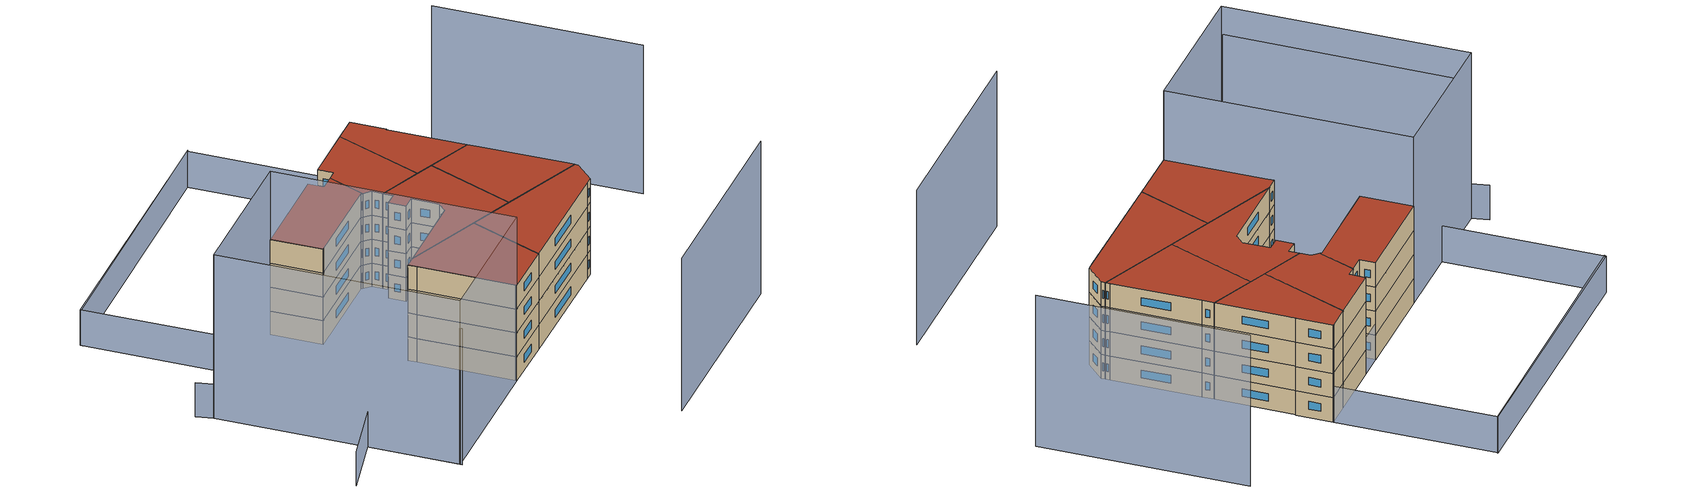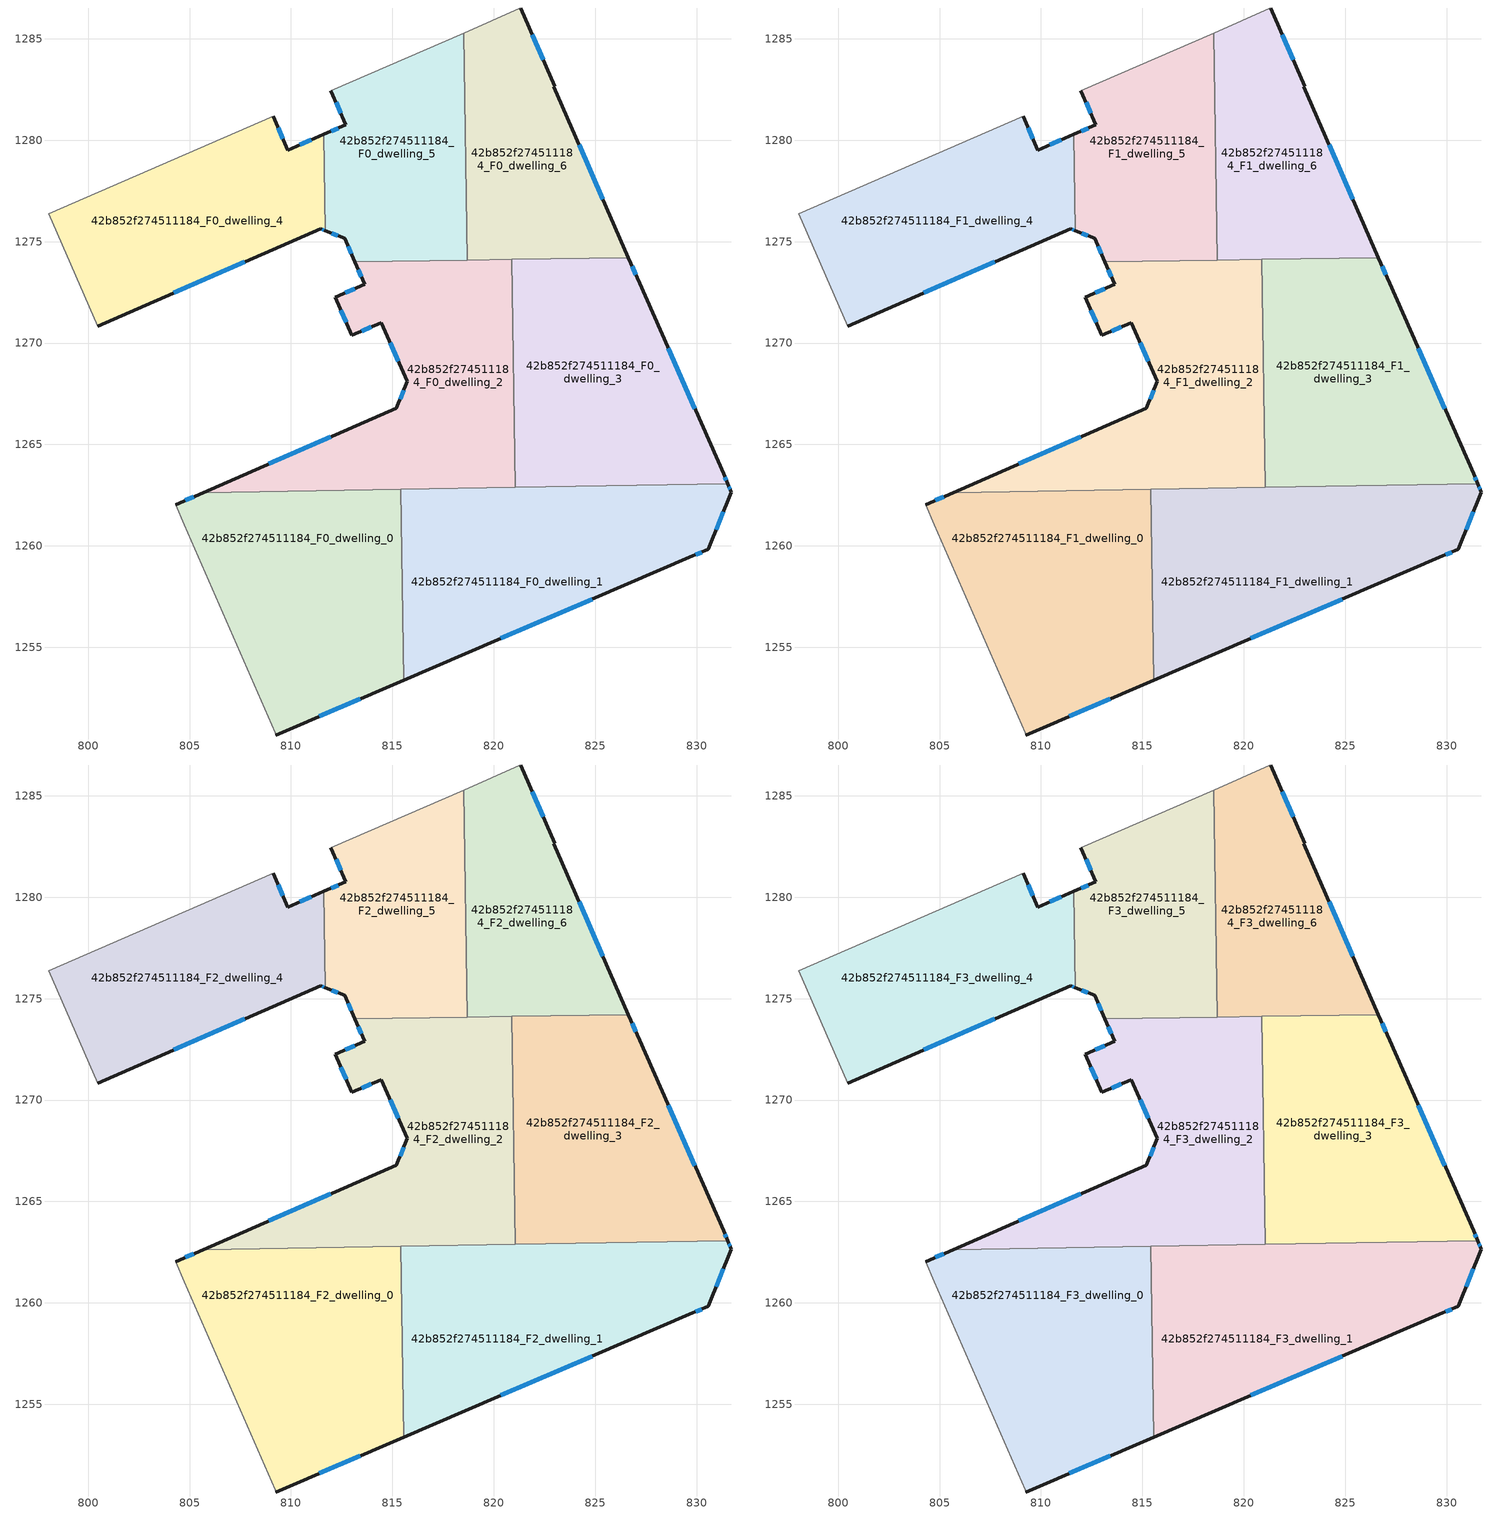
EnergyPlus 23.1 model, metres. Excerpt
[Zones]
42b852f274511184_F0_dwelling_0
 floor ground (EU_floor_Construction): 815.41,1262.79 815.56,1253.38 809.26,1250.67 809.26,1250.71 809.22,1250.79 804.75,1261.04 804.32,1262.04 805.67,1262.63 z0
 wall outside (EU_wall_Construction): 805.67,1262.63 804.32,1262.04 / 809.26,1250.67 815.56,1253.38 z0:3
 wall adiabatic (EU_wall_Construction): 804.32,1262.04 804.75,1261.04 809.22,1250.79 809.26,1250.71 809.26,1250.67 z0:3
 wall to 42b852f274511184_F0_dwelling_1 (EU_wall_Construction): 815.56,1253.38 815.41,1262.79 z0:3
 wall to 42b852f274511184_F0_dwelling_2 (EU_wall_Construction): 815.41,1262.79 805.67,1262.63 z0:3
 window (EU_Window_Construction): 805.21,1262.43 804.78,1262.24 / 811.4,1251.6 813.42,1252.46 z1.02:1.98
42b852f274511184_F0_dwelling_1
 floor ground (EU_floor_Construction): 831.54,1263.05 831.7,1262.64 830.57,1259.83 829.64,1259.43 815.56,1253.38 815.41,1262.79 z0
 wall outside (EU_wall_Construction): 815.56,1253.38 829.64,1259.43 830.57,1259.83 831.7,1262.64 831.54,1263.05 z0:3
 wall to 42b852f274511184_F0_dwelling_3 (EU_wall_Construction): 831.54,1263.05 821.06,1262.88 z0:3
 wall to 42b852f274511184_F0_dwelling_2 (EU_wall_Construction): 821.06,1262.88 815.41,1262.79 z0:3
 window (EU_Window_Construction): 831.65,1262.78 831.59,1262.91 / 830.96,1260.78 831.32,1261.68 / 829.96,1259.56 830.26,1259.69 / 820.35,1255.44 824.85,1257.37 z1.02:1.98
42b852f274511184_F0_dwelling_2
 floor ground (EU_floor_Construction): 820.88,1274.12 821.06,1262.88 805.67,1262.63 815.19,1266.79 815.73,1268.12 814.46,1271.01 813,1270.38 812.18,1272.25 813.64,1272.89 813.15,1274 z0
 wall outside (EU_wall_Construction): 813.15,1274 813.64,1272.89 812.18,1272.25 813,1270.38 814.46,1271.01 815.73,1268.12 815.19,1266.79 805.67,1262.63 z0:3
 wall to 42b852f274511184_F0_dwelling_3 (EU_wall_Construction): 821.06,1262.88 820.88,1274.12 z0:3
 wall to 42b852f274511184_F0_dwelling_5 (EU_wall_Construction): 818.69,1274.09 813.15,1274 z0:3
 wall to 42b852f274511184_F0_dwelling_6 (EU_wall_Construction): 820.88,1274.12 818.69,1274.09 z0:3
 window (EU_Window_Construction): 814.89,1270.03 815.3,1269.1 / 813.5,1270.59 813.97,1270.8 / 812.46,1271.62 812.72,1271.02 / 813.14,1272.67 812.68,1272.47 / 813.32,1273.62 813.47,1273.27 / 811.96,1265.37 808.91,1264.04 / 815.55,1267.66 815.38,1267.24 z1.02:1.98
42b852f274511184_F0_dwelling_3
 floor ground (EU_floor_Construction): 827.19,1272.94 831.33,1263.56 831.54,1263.05 821.06,1262.88 820.88,1274.12 826.63,1274.22 z0
 wall outside (EU_wall_Construction): 831.54,1263.05 831.33,1263.56 827.19,1272.94 826.63,1274.22 z0:3
 wall to 42b852f274511184_F0_dwelling_6 (EU_wall_Construction): 826.63,1274.22 820.88,1274.12 z0:3
 window (EU_Window_Construction): 827,1273.38 826.82,1273.78 / 829.92,1266.75 828.6,1269.75 / 831.47,1263.22 831.4,1263.39 z1.02:1.98
42b852f274511184_F0_dwelling_4
 floor ground (EU_floor_Construction): 811.61,1280.28 811.69,1275.54 811.46,1275.63 800.48,1270.84 798.06,1276.38 809.11,1281.19 809.84,1279.51 z0
 wall outside (EU_wall_Construction): 811.61,1280.28 809.84,1279.51 809.11,1281.19 / 800.48,1270.84 811.46,1275.63 811.69,1275.54 z0:3
 wall to 42b852f274511184_F0_dwelling_5 (EU_wall_Construction): 811.69,1275.54 811.61,1280.28 z0:3
 wall adiabatic (EU_wall_Construction): 809.11,1281.19 798.06,1276.38 800.48,1270.84 z0:3
 window (EU_Window_Construction): 811.01,1280.02 810.44,1279.77 / 811.54,1275.6 811.61,1275.57 / 804.21,1272.47 807.72,1274 / 809.6,1280.08 809.36,1280.62 z1.02:1.98
42b852f274511184_F0_dwelling_5
 floor ground (EU_floor_Construction): 818.51,1285.29 818.69,1274.09 813.15,1274 812.64,1275.16 811.69,1275.54 811.61,1280.28 812.7,1280.76 811.97,1282.44 z0
 wall outside (EU_wall_Construction): 811.97,1282.44 812.7,1280.76 811.61,1280.28 / 811.69,1275.54 812.64,1275.16 813.15,1274 z0:3
 wall adiabatic (EU_wall_Construction): 818.51,1285.29 811.97,1282.44 z0:3
 wall to 42b852f274511184_F0_dwelling_6 (EU_wall_Construction): 818.69,1274.09 818.51,1285.29 z0:3
 window (EU_Window_Construction): 812.33,1280.6 811.98,1280.45 / 812.22,1281.87 812.45,1281.33 / 812.81,1274.76 812.98,1274.39 / 812.01,1275.41 812.32,1275.29 z1.02:1.98
42b852f274511184_F0_dwelling_6
 floor ground (EU_floor_Construction): 823.02,1282.66 822.96,1282.64 826.63,1274.22 818.69,1274.09 818.51,1285.29 821.29,1286.5 821.33,1286.52 z0
 wall outside (EU_wall_Construction): 826.63,1274.22 822.96,1282.64 823.02,1282.66 821.33,1286.52 z0:3
 wall adiabatic (EU_wall_Construction): 821.33,1286.52 821.29,1286.5 818.51,1285.29 z0:3
 window (EU_Window_Construction): 822.44,1283.97 821.9,1285.21 / 825.38,1277.08 824.21,1279.77 z1.02:1.98
42b852f274511184_F1_dwelling_0
 floor to 42b852f274511184_F0_dwelling_0 (EU_floor_Construction): 815.41,1262.79 815.56,1253.38 809.26,1250.67 809.26,1250.71 809.22,1250.79 804.75,1261.04 804.32,1262.04 805.67,1262.63 z3
 wall outside (EU_wall_Construction): 805.67,1262.63 804.32,1262.04 / 809.26,1250.67 815.56,1253.38 z3:6
 wall adiabatic (EU_wall_Construction): 804.32,1262.04 804.75,1261.04 809.22,1250.79 809.26,1250.71 809.26,1250.67 z3:6
 wall to 42b852f274511184_F1_dwelling_1 (EU_wall_Construction): 815.56,1253.38 815.41,1262.79 z3:6
 wall to 42b852f274511184_F1_dwelling_2 (EU_wall_Construction): 815.41,1262.79 805.67,1262.63 z3:6
 window (EU_Window_Construction): 805.21,1262.43 804.78,1262.24 / 811.4,1251.6 813.42,1252.46 z4.02:4.98
42b852f274511184_F1_dwelling_1
 floor to 42b852f274511184_F0_dwelling_1 (EU_floor_Construction): 831.54,1263.05 831.7,1262.64 830.57,1259.83 829.64,1259.43 815.56,1253.38 815.41,1262.79 z3
 wall outside (EU_wall_Construction): 815.56,1253.38 829.64,1259.43 830.57,1259.83 831.7,1262.64 831.54,1263.05 z3:6
 wall to 42b852f274511184_F1_dwelling_3 (EU_wall_Construction): 831.54,1263.05 821.06,1262.88 z3:6
 wall to 42b852f274511184_F1_dwelling_2 (EU_wall_Construction): 821.06,1262.88 815.41,1262.79 z3:6
 window (EU_Window_Construction): 831.65,1262.78 831.59,1262.91 / 830.96,1260.78 831.32,1261.68 / 829.96,1259.56 830.26,1259.69 / 820.35,1255.44 824.85,1257.37 z4.02:4.98
42b852f274511184_F1_dwelling_2
 floor to 42b852f274511184_F0_dwelling_2 (EU_floor_Construction): 820.88,1274.12 821.06,1262.88 805.67,1262.63 815.19,1266.79 815.73,1268.12 814.46,1271.01 813,1270.38 812.18,1272.25 813.64,1272.89 813.15,1274 z3
 wall outside (EU_wall_Construction): 813.15,1274 813.64,1272.89 812.18,1272.25 813,1270.38 814.46,1271.01 815.73,1268.12 815.19,1266.79 805.67,1262.63 z3:6
 wall to 42b852f274511184_F1_dwelling_3 (EU_wall_Construction): 821.06,1262.88 820.88,1274.12 z3:6
 wall to 42b852f274511184_F1_dwelling_5 (EU_wall_Construction): 818.69,1274.09 813.15,1274 z3:6
 wall to 42b852f274511184_F1_dwelling_6 (EU_wall_Construction): 820.88,1274.12 818.69,1274.09 z3:6
 window (EU_Window_Construction): 814.89,1270.03 815.3,1269.1 / 813.5,1270.59 813.97,1270.8 / 812.46,1271.62 812.72,1271.02 / 813.14,1272.67 812.68,1272.47 / 813.32,1273.62 813.47,1273.27 / 811.96,1265.37 808.91,1264.04 / 815.55,1267.66 815.38,1267.24 z4.02:4.98
42b852f274511184_F1_dwelling_3
 floor to 42b852f274511184_F0_dwelling_3 (EU_floor_Construction): 827.19,1272.94 831.33,1263.56 831.54,1263.05 821.06,1262.88 820.88,1274.12 826.63,1274.22 z3
 wall outside (EU_wall_Construction): 831.54,1263.05 831.33,1263.56 827.19,1272.94 826.63,1274.22 z3:6
 wall to 42b852f274511184_F1_dwelling_6 (EU_wall_Construction): 826.63,1274.22 820.88,1274.12 z3:6
 window (EU_Window_Construction): 827,1273.38 826.82,1273.78 / 829.92,1266.75 828.6,1269.75 / 831.47,1263.22 831.4,1263.39 z4.02:4.98
42b852f274511184_F1_dwelling_4
 floor to 42b852f274511184_F0_dwelling_4 (EU_floor_Construction): 811.61,1280.28 811.69,1275.54 811.46,1275.63 800.48,1270.84 798.06,1276.38 809.11,1281.19 809.84,1279.51 z3
 wall outside (EU_wall_Construction): 811.61,1280.28 809.84,1279.51 809.11,1281.19 / 800.48,1270.84 811.46,1275.63 811.69,1275.54 z3:6
 wall to 42b852f274511184_F1_dwelling_5 (EU_wall_Construction): 811.69,1275.54 811.61,1280.28 z3:6
 wall adiabatic (EU_wall_Construction): 809.11,1281.19 798.06,1276.38 800.48,1270.84 z3:6
 window (EU_Window_Construction): 811.01,1280.02 810.44,1279.77 / 811.54,1275.6 811.61,1275.57 / 804.21,1272.47 807.72,1274 / 809.6,1280.08 809.36,1280.62 z4.02:4.98
42b852f274511184_F1_dwelling_5
 floor to 42b852f274511184_F0_dwelling_5 (EU_floor_Construction): 818.51,1285.29 818.69,1274.09 813.15,1274 812.64,1275.16 811.69,1275.54 811.61,1280.28 812.7,1280.76 811.97,1282.44 z3
 wall outside (EU_wall_Construction): 811.97,1282.44 812.7,1280.76 811.61,1280.28 / 811.69,1275.54 812.64,1275.16 813.15,1274 z3:6
 wall adiabatic (EU_wall_Construction): 818.51,1285.29 811.97,1282.44 z3:6
 wall to 42b852f274511184_F1_dwelling_6 (EU_wall_Construction): 818.69,1274.09 818.51,1285.29 z3:6
 window (EU_Window_Construction): 812.33,1280.6 811.98,1280.45 / 812.22,1281.87 812.45,1281.33 / 812.81,1274.76 812.98,1274.39 / 812.01,1275.41 812.32,1275.29 z4.02:4.98
42b852f274511184_F1_dwelling_6
 floor to 42b852f274511184_F0_dwelling_6 (EU_floor_Construction): 823.02,1282.66 822.96,1282.64 826.63,1274.22 818.69,1274.09 818.51,1285.29 821.29,1286.5 821.33,1286.52 z3
 wall outside (EU_wall_Construction): 826.63,1274.22 822.96,1282.64 823.02,1282.66 821.33,1286.52 z3:6
 wall adiabatic (EU_wall_Construction): 821.33,1286.52 821.29,1286.5 818.51,1285.29 z3:6
 window (EU_Window_Construction): 822.44,1283.97 821.9,1285.21 / 825.38,1277.08 824.21,1279.77 z4.02:4.98
42b852f274511184_F2_dwelling_0
 floor to 42b852f274511184_F1_dwelling_0 (EU_floor_Construction): 815.41,1262.79 815.56,1253.38 809.26,1250.67 809.26,1250.71 809.22,1250.79 804.75,1261.04 804.32,1262.04 805.67,1262.63 z6
 wall outside (EU_wall_Construction): 805.67,1262.63 804.32,1262.04 / 809.26,1250.67 815.56,1253.38 z6:9
 wall adiabatic (EU_wall_Construction): 804.32,1262.04 804.75,1261.04 809.22,1250.79 809.26,1250.71 809.26,1250.67 z6:9
 wall to 42b852f274511184_F2_dwelling_1 (EU_wall_Construction): 815.56,1253.38 815.41,1262.79 z6:9
 wall to 42b852f274511184_F2_dwelling_2 (EU_wall_Construction): 815.41,1262.79 805.67,1262.63 z6:9
 window (EU_Window_Construction): 805.21,1262.43 804.78,1262.24 / 811.4,1251.6 813.42,1252.46 z7.02:7.98
42b852f274511184_F2_dwelling_1
 floor to 42b852f274511184_F1_dwelling_1 (EU_floor_Construction): 831.54,1263.05 831.7,1262.64 830.57,1259.83 829.64,1259.43 815.56,1253.38 815.41,1262.79 z6
 wall outside (EU_wall_Construction): 815.56,1253.38 829.64,1259.43 830.57,1259.83 831.7,1262.64 831.54,1263.05 z6:9
 wall to 42b852f274511184_F2_dwelling_3 (EU_wall_Construction): 831.54,1263.05 821.06,1262.88 z6:9
 wall to 42b852f274511184_F2_dwelling_2 (EU_wall_Construction): 821.06,1262.88 815.41,1262.79 z6:9
 window (EU_Window_Construction): 831.65,1262.78 831.59,1262.91 / 830.96,1260.78 831.32,1261.68 / 829.96,1259.56 830.26,1259.69 / 820.35,1255.44 824.85,1257.37 z7.02:7.98
42b852f274511184_F2_dwelling_2
 floor to 42b852f274511184_F1_dwelling_2 (EU_floor_Construction): 820.88,1274.12 821.06,1262.88 805.67,1262.63 815.19,1266.79 815.73,1268.12 814.46,1271.01 813,1270.38 812.18,1272.25 813.64,1272.89 813.15,1274 z6
 wall outside (EU_wall_Construction): 813.15,1274 813.64,1272.89 812.18,1272.25 813,1270.38 814.46,1271.01 815.73,1268.12 815.19,1266.79 805.67,1262.63 z6:9
 wall to 42b852f274511184_F2_dwelling_3 (EU_wall_Construction): 821.06,1262.88 820.88,1274.12 z6:9
 wall to 42b852f274511184_F2_dwelling_5 (EU_wall_Construction): 818.69,1274.09 813.15,1274 z6:9
 wall to 42b852f274511184_F2_dwelling_6 (EU_wall_Construction): 820.88,1274.12 818.69,1274.09 z6:9
 window (EU_Window_Construction): 814.89,1270.03 815.3,1269.1 / 813.5,1270.59 813.97,1270.8 / 812.46,1271.62 812.72,1271.02 / 813.14,1272.67 812.68,1272.47 / 813.32,1273.62 813.47,1273.27 / 811.96,1265.37 808.91,1264.04 / 815.55,1267.66 815.38,1267.24 z7.02:7.98
42b852f274511184_F2_dwelling_3
 floor to 42b852f274511184_F1_dwelling_3 (EU_floor_Construction): 827.19,1272.94 831.33,1263.56 831.54,1263.05 821.06,1262.88 820.88,1274.12 826.63,1274.22 z6
 wall outside (EU_wall_Construction): 831.54,1263.05 831.33,1263.56 827.19,1272.94 826.63,1274.22 z6:9
 wall to 42b852f274511184_F2_dwelling_6 (EU_wall_Construction): 826.63,1274.22 820.88,1274.12 z6:9
 window (EU_Window_Construction): 827,1273.38 826.82,1273.78 / 829.92,1266.75 828.6,1269.75 / 831.47,1263.22 831.4,1263.39 z7.02:7.98
42b852f274511184_F2_dwelling_4
 floor to 42b852f274511184_F1_dwelling_4 (EU_floor_Construction): 811.61,1280.28 811.69,1275.54 811.46,1275.63 800.48,1270.84 798.06,1276.38 809.11,1281.19 809.84,1279.51 z6
 wall outside (EU_wall_Construction): 811.61,1280.28 809.84,1279.51 809.11,1281.19 / 800.48,1270.84 811.46,1275.63 811.69,1275.54 z6:9
 wall to 42b852f274511184_F2_dwelling_5 (EU_wall_Construction): 811.69,1275.54 811.61,1280.28 z6:9
 wall adiabatic (EU_wall_Construction): 809.11,1281.19 798.06,1276.38 800.48,1270.84 z6:9
 window (EU_Window_Construction): 811.01,1280.02 810.44,1279.77 / 811.54,1275.6 811.61,1275.57 / 804.21,1272.47 807.72,1274 / 809.6,1280.08 809.36,1280.62 z7.02:7.98
42b852f274511184_F2_dwelling_5
 floor to 42b852f274511184_F1_dwelling_5 (EU_floor_Construction): 818.51,1285.29 818.69,1274.09 813.15,1274 812.64,1275.16 811.69,1275.54 811.61,1280.28 812.7,1280.76 811.97,1282.44 z6
 wall outside (EU_wall_Construction): 811.97,1282.44 812.7,1280.76 811.61,1280.28 / 811.69,1275.54 812.64,1275.16 813.15,1274 z6:9
 wall adiabatic (EU_wall_Construction): 818.51,1285.29 811.97,1282.44 z6:9
 wall to 42b852f274511184_F2_dwelling_6 (EU_wall_Construction): 818.69,1274.09 818.51,1285.29 z6:9
 window (EU_Window_Construction): 812.33,1280.6 811.98,1280.45 / 812.22,1281.87 812.45,1281.33 / 812.81,1274.76 812.98,1274.39 / 812.01,1275.41 812.32,1275.29 z7.02:7.98
42b852f274511184_F2_dwelling_6
 floor to 42b852f274511184_F1_dwelling_6 (EU_floor_Construction): 823.02,1282.66 822.96,1282.64 826.63,1274.22 818.69,1274.09 818.51,1285.29 821.29,1286.5 821.33,1286.52 z6
 wall outside (EU_wall_Construction): 826.63,1274.22 822.96,1282.64 823.02,1282.66 821.33,1286.52 z6:9
 wall adiabatic (EU_wall_Construction): 821.33,1286.52 821.29,1286.5 818.51,1285.29 z6:9
 window (EU_Window_Construction): 822.44,1283.97 821.9,1285.21 / 825.38,1277.08 824.21,1279.77 z7.02:7.98
42b852f274511184_F3_dwelling_0
 floor to 42b852f274511184_F2_dwelling_0 (EU_floor_Construction): 815.41,1262.79 815.56,1253.38 809.26,1250.67 809.26,1250.71 809.22,1250.79 804.75,1261.04 804.32,1262.04 805.67,1262.63 z9
 wall outside (EU_wall_Construction): 805.67,1262.63 804.32,1262.04 / 809.26,1250.67 815.56,1253.38 z9:12
 wall adiabatic (EU_wall_Construction): 804.32,1262.04 804.75,1261.04 809.22,1250.79 809.26,1250.71 809.26,1250.67 z9:12
 wall to 42b852f274511184_F3_dwelling_1 (EU_wall_Construction): 815.56,1253.38 815.41,1262.79 z9:12
 wall to 42b852f274511184_F3_dwelling_2 (EU_wall_Construction): 815.41,1262.79 805.67,1262.63 z9:12
 window (EU_Window_Construction): 805.21,1262.43 804.78,1262.24 / 811.4,1251.6 813.42,1252.46 z10.02:10.98
 roof outside (EU_roof_Construction): 815.56,1253.38 815.41,1262.79 805.67,1262.63 804.32,1262.04 804.75,1261.04 809.22,1250.79 809.26,1250.71 809.26,1250.67 z12
42b852f274511184_F3_dwelling_1
 floor to 42b852f274511184_F2_dwelling_1 (EU_floor_Construction): 831.54,1263.05 831.7,1262.64 830.57,1259.83 829.64,1259.43 815.56,1253.38 815.41,1262.79 z9
 wall outside (EU_wall_Construction): 815.56,1253.38 829.64,1259.43 830.57,1259.83 831.7,1262.64 831.54,1263.05 z9:12
 wall to 42b852f274511184_F3_dwelling_3 (EU_wall_Construction): 831.54,1263.05 821.06,1262.88 z9:12
 wall to 42b852f274511184_F3_dwelling_2 (EU_wall_Construction): 821.06,1262.88 815.41,1262.79 z9:12
 window (EU_Window_Construction): 831.65,1262.78 831.59,1262.91 / 830.96,1260.78 831.32,1261.68 / 829.96,1259.56 830.26,1259.69 / 820.35,1255.44 824.85,1257.37 z10.02:10.98
 roof outside (EU_roof_Construction): 829.64,1259.43 830.57,1259.83 831.7,1262.64 831.54,1263.05 815.41,1262.79 815.56,1253.38 z12
42b852f274511184_F3_dwelling_2
 floor to 42b852f274511184_F2_dwelling_2 (EU_floor_Construction): 820.88,1274.12 821.06,1262.88 805.67,1262.63 815.19,1266.79 815.73,1268.12 814.46,1271.01 813,1270.38 812.18,1272.25 813.64,1272.89 813.15,1274 z9
 wall outside (EU_wall_Construction): 813.15,1274 813.64,1272.89 812.18,1272.25 813,1270.38 814.46,1271.01 815.73,1268.12 815.19,1266.79 805.67,1262.63 z9:12
 wall to 42b852f274511184_F3_dwelling_3 (EU_wall_Construction): 821.06,1262.88 820.88,1274.12 z9:12
 wall to 42b852f274511184_F3_dwelling_5 (EU_wall_Construction): 818.69,1274.09 813.15,1274 z9:12
 wall to 42b852f274511184_F3_dwelling_6 (EU_wall_Construction): 820.88,1274.12 818.69,1274.09 z9:12
 window (EU_Window_Construction): 814.89,1270.03 815.3,1269.1 / 813.5,1270.59 813.97,1270.8 / 812.46,1271.62 812.72,1271.02 / 813.14,1272.67 812.68,1272.47 / 813.32,1273.62 813.47,1273.27 / 811.96,1265.37 808.91,1264.04 / 815.55,1267.66 815.38,1267.24 z10.02:10.98
 roof outside (EU_roof_Construction): 821.06,1262.88 820.88,1274.12 813.15,1274 813.64,1272.89 812.18,1272.25 813,1270.38 814.46,1271.01 815.73,1268.12 815.19,1266.79 805.67,1262.63 z12
42b852f274511184_F3_dwelling_3
 floor to 42b852f274511184_F2_dwelling_3 (EU_floor_Construction): 827.19,1272.94 831.33,1263.56 831.54,1263.05 821.06,1262.88 820.88,1274.12 826.63,1274.22 z9
 wall outside (EU_wall_Construction): 831.54,1263.05 831.33,1263.56 827.19,1272.94 826.63,1274.22 z9:12
 wall to 42b852f274511184_F3_dwelling_6 (EU_wall_Construction): 826.63,1274.22 820.88,1274.12 z9:12
 window (EU_Window_Construction): 827,1273.38 826.82,1273.78 / 829.92,1266.75 828.6,1269.75 / 831.47,1263.22 831.4,1263.39 z10.02:10.98
 roof outside (EU_roof_Construction): 831.54,1263.05 831.33,1263.56 827.19,1272.94 826.63,1274.22 820.88,1274.12 821.06,1262.88 z12
42b852f274511184_F3_dwelling_4
 floor to 42b852f274511184_F2_dwelling_4 (EU_floor_Construction): 811.61,1280.28 811.69,1275.54 811.46,1275.63 800.48,1270.84 798.06,1276.38 809.11,1281.19 809.84,1279.51 z9
 wall outside (EU_wall_Construction): 811.61,1280.28 809.84,1279.51 809.11,1281.19 / 800.48,1270.84 811.46,1275.63 811.69,1275.54 z9:12
 wall to 42b852f274511184_F3_dwelling_5 (EU_wall_Construction): 811.69,1275.54 811.61,1280.28 z9:12
 wall adiabatic (EU_wall_Construction): 809.11,1281.19 798.06,1276.38 800.48,1270.84 z9:12
 window (EU_Window_Construction): 811.01,1280.02 810.44,1279.77 / 811.54,1275.6 811.61,1275.57 / 804.21,1272.47 807.72,1274 / 809.6,1280.08 809.36,1280.62 z10.02:10.98
 roof outside (EU_roof_Construction): 811.69,1275.54 811.61,1280.28 809.84,1279.51 809.11,1281.19 798.06,1276.38 800.48,1270.84 811.46,1275.63 z12
42b852f274511184_F3_dwelling_5
 floor to 42b852f274511184_F2_dwelling_5 (EU_floor_Construction): 818.51,1285.29 818.69,1274.09 813.15,1274 812.64,1275.16 811.69,1275.54 811.61,1280.28 812.7,1280.76 811.97,1282.44 z9
 wall outside (EU_wall_Construction): 811.97,1282.44 812.7,1280.76 811.61,1280.28 / 811.69,1275.54 812.64,1275.16 813.15,1274 z9:12
 wall adiabatic (EU_wall_Construction): 818.51,1285.29 811.97,1282.44 z9:12
 wall to 42b852f274511184_F3_dwelling_6 (EU_wall_Construction): 818.69,1274.09 818.51,1285.29 z9:12
 window (EU_Window_Construction): 812.33,1280.6 811.98,1280.45 / 812.22,1281.87 812.45,1281.33 / 812.81,1274.76 812.98,1274.39 / 812.01,1275.41 812.32,1275.29 z10.02:10.98
 roof outside (EU_roof_Construction): 818.69,1274.09 818.51,1285.29 811.97,1282.44 812.7,1280.76 811.61,1280.28 811.69,1275.54 812.64,1275.16 813.15,1274 z12
42b852f274511184_F3_dwelling_6
 floor to 42b852f274511184_F2_dwelling_6 (EU_floor_Construction): 823.02,1282.66 822.96,1282.64 826.63,1274.22 818.69,1274.09 818.51,1285.29 821.29,1286.5 821.33,1286.52 z9
 wall outside (EU_wall_Construction): 826.63,1274.22 822.96,1282.64 823.02,1282.66 821.33,1286.52 z9:12
 wall adiabatic (EU_wall_Construction): 821.33,1286.52 821.29,1286.5 818.51,1285.29 z9:12
 window (EU_Window_Construction): 822.44,1283.97 821.9,1285.21 / 825.38,1277.08 824.21,1279.77 z10.02:10.98
 roof outside (EU_roof_Construction): 826.63,1274.22 822.96,1282.64 823.02,1282.66 821.33,1286.52 821.29,1286.5 818.51,1285.29 818.69,1274.09 z12
shading: 781.61,1269.15 792.78,1243.28 z0:17.1; 798.06,1276.38 809.27,1250.7 / 809.27,1250.7 792.7,1243.47 / 792.7,1243.47 781.49,1269.15 / 781.49,1269.15 798.06,1276.38 z0:20.6; 780.35,1270.79 791.23,1255.03 / 791.23,1255.03 781.86,1248.57 z0:4.3; 821.39,1286.54 789.98,1272.84 / 789.98,1272.84 782.59,1289.77 / 782.59,1289.77 814.01,1303.47 / 814.01,1303.47 821.39,1286.54 z0:4.5; 814.06,1303.47 782.71,1289.61 z0:4.6; 816.85,1233.6 840.09,1243.75 z0:19.2; 846.35,1266.87 836.74,1288.9 z0:18.7
[Building]
EU S2 Campaign: North Axis=0; Terrain=City; Solar Distribution=FullExterior
[Site:Location]
Vienna: Latitude=48; Longitude=16.5; Time Zone=1; Elevation=183
[SizingPeriod:WeatherFileDays]
AnnualSizingPeriod: Begin Month=1; Begin Day of Month=1; End Month=12; End Day of Month=31; Day of Week for Start Day=Monday; Use Weather File Daylight Saving Period=No; Use Weather File Rain and Snow Indicators=No
[MATERIAL]
EU_InternalMass_Material: Roughness=MediumRough; Thickness=0.1; Conductivity=1; Density=1800; Specific Heat=900; Thermal Absorptance=0.9; Solar Absorptance=0.7; Visible Absorptance=0.7
[MATERIAL:NOMASS] Roughness=MediumRough; Thermal Absorptance=0.9; Solar Absorptance=0.7; Visible Absorptance=0.7
Name | Thermal Resistance
EU_wall_NoMass | 0.942466
EU_roof_NoMass | 0.551687
EU_floor_NoMass | 0.66527
[WINDOWMATERIAL:SIMPLEGLAZINGSYSTEM]
EU_Window_SimpleGlazing: UFactor=2.03367; Solar Heat Gain Coefficient=0.65; Visible Transmittance=0.65
[CONSTRUCTION]
EU_wall_Construction: EU_wall_NoMass
EU_roof_Construction: EU_roof_NoMass
EU_floor_Construction: EU_floor_NoMass
EU_Window_Construction: EU_Window_SimpleGlazing
EU_InternalMass_Construction: EU_InternalMass_Material
[ZONE] Type=1; Multiplier=1; Ceiling Height=autocalculate; Floor Area=autocalculate; Part of Total Floor Area=Yes
Name | Volume
42b852f274511184_F0_dwelling_0; 42b852f274511184_F1_dwelling_0; 42b852f274511184_F2_dwelling_0; 42b852f274511184_F3_dwelling_0 | 292.314
42b852f274511184_F0_dwelling_1; 42b852f274511184_F1_dwelling_1; 42b852f274511184_F2_dwelling_1; 42b852f274511184_F3_dwelling_1 | 292.3125
42b852f274511184_F0_dwelling_2; 42b852f274511184_F1_dwelling_2; 42b852f274511184_F2_dwelling_2; 42b852f274511184_F3_dwelling_2 | 273.9375
42b852f274511184_F0_dwelling_3; 42b852f274511184_F1_dwelling_3; 42b852f274511184_F2_dwelling_3; 42b852f274511184_F3_dwelling_3 | 273.964
42b852f274511184_F0_dwelling_4; 42b852f274511184_F1_dwelling_4; 42b852f274511184_F2_dwelling_4; 42b852f274511184_F3_dwelling_4 | 231.62
42b852f274511184_F0_dwelling_5; 42b852f274511184_F1_dwelling_5; 42b852f274511184_F2_dwelling_5; 42b852f274511184_F3_dwelling_5 | 194.877
42b852f274511184_F0_dwelling_6; 42b852f274511184_F1_dwelling_6; 42b852f274511184_F2_dwelling_6; 42b852f274511184_F3_dwelling_6 | 194.889
[INTERNALMASS] Construction=EU_InternalMass_Construction
Name | Zone or ZoneList | Surface Area
42b852f274511184_F0_dwelling_0_EU_InternalMass | 42b852f274511184_F0_dwelling_0 | 97.4377
42b852f274511184_F0_dwelling_1_EU_InternalMass | 42b852f274511184_F0_dwelling_1 | 97.4372
42b852f274511184_F0_dwelling_2_EU_InternalMass | 42b852f274511184_F0_dwelling_2 | 91.3124
42b852f274511184_F0_dwelling_3_EU_InternalMass | 42b852f274511184_F0_dwelling_3 | 91.3215
42b852f274511184_F0_dwelling_4_EU_InternalMass | 42b852f274511184_F0_dwelling_4 | 77.2095
42b852f274511184_F0_dwelling_5_EU_InternalMass | 42b852f274511184_F0_dwelling_5 | 64.9589
42b852f274511184_F0_dwelling_6_EU_InternalMass | 42b852f274511184_F0_dwelling_6 | 64.9628
42b852f274511184_F1_dwelling_0_EU_InternalMass | 42b852f274511184_F1_dwelling_0 | 97.4377
42b852f274511184_F1_dwelling_1_EU_InternalMass | 42b852f274511184_F1_dwelling_1 | 97.4372
42b852f274511184_F1_dwelling_2_EU_InternalMass | 42b852f274511184_F1_dwelling_2 | 91.3124
42b852f274511184_F1_dwelling_3_EU_InternalMass | 42b852f274511184_F1_dwelling_3 | 91.3215
42b852f274511184_F1_dwelling_4_EU_InternalMass | 42b852f274511184_F1_dwelling_4 | 77.2095
42b852f274511184_F1_dwelling_5_EU_InternalMass | 42b852f274511184_F1_dwelling_5 | 64.9589
42b852f274511184_F1_dwelling_6_EU_InternalMass | 42b852f274511184_F1_dwelling_6 | 64.9628
42b852f274511184_F2_dwelling_0_EU_InternalMass | 42b852f274511184_F2_dwelling_0 | 97.4377
42b852f274511184_F2_dwelling_1_EU_InternalMass | 42b852f274511184_F2_dwelling_1 | 97.4372
42b852f274511184_F2_dwelling_2_EU_InternalMass | 42b852f274511184_F2_dwelling_2 | 91.3124
42b852f274511184_F2_dwelling_3_EU_InternalMass | 42b852f274511184_F2_dwelling_3 | 91.3215
42b852f274511184_F2_dwelling_4_EU_InternalMass | 42b852f274511184_F2_dwelling_4 | 77.2095
42b852f274511184_F2_dwelling_5_EU_InternalMass | 42b852f274511184_F2_dwelling_5 | 64.9589
42b852f274511184_F2_dwelling_6_EU_InternalMass | 42b852f274511184_F2_dwelling_6 | 64.9628
42b852f274511184_F3_dwelling_0_EU_InternalMass | 42b852f274511184_F3_dwelling_0 | 97.4377
42b852f274511184_F3_dwelling_1_EU_InternalMass | 42b852f274511184_F3_dwelling_1 | 97.4372
42b852f274511184_F3_dwelling_2_EU_InternalMass | 42b852f274511184_F3_dwelling_2 | 91.3124
42b852f274511184_F3_dwelling_3_EU_InternalMass | 42b852f274511184_F3_dwelling_3 | 91.3215
42b852f274511184_F3_dwelling_4_EU_InternalMass | 42b852f274511184_F3_dwelling_4 | 77.2095
42b852f274511184_F3_dwelling_5_EU_InternalMass | 42b852f274511184_F3_dwelling_5 | 64.9589
42b852f274511184_F3_dwelling_6_EU_InternalMass | 42b852f274511184_F3_dwelling_6 | 64.9628
[OTHEREQUIPMENT] Fuel Type=Electricity; Design Level Calculation Method=Watts/Area; Power per Zone Floor Area=1; Fraction Latent=0; Fraction Radiant=0; Fraction Lost=0; Carbon Dioxide Generation Rate=0; EndUse Subcategory=EU_Step8_InternalGains
Name | Zone or ZoneList or Space or SpaceList | Schedule
EU_Step8_InternalGain_42b852f274511184_F0_dwelling_0_f000 | 42b852f274511184_F0_dwelling_0 | EU_Step8_GainSchedule_42b852f274511184_F0_dwelling_0_f000
EU_Step8_InternalGain_42b852f274511184_F0_dwelling_1_f000 | 42b852f274511184_F0_dwelling_1 | EU_Step8_GainSchedule_42b852f274511184_F0_dwelling_1_f000
EU_Step8_InternalGain_42b852f274511184_F0_dwelling_2_f000 | 42b852f274511184_F0_dwelling_2 | EU_Step8_GainSchedule_42b852f274511184_F0_dwelling_2_f000
EU_Step8_InternalGain_42b852f274511184_F0_dwelling_3_f000 | 42b852f274511184_F0_dwelling_3 | EU_Step8_GainSchedule_42b852f274511184_F0_dwelling_3_f000
EU_Step8_InternalGain_42b852f274511184_F0_dwelling_4_f000 | 42b852f274511184_F0_dwelling_4 | EU_Step8_GainSchedule_42b852f274511184_F0_dwelling_4_f000
EU_Step8_InternalGain_42b852f274511184_F0_dwelling_5_f000 | 42b852f274511184_F0_dwelling_5 | EU_Step8_GainSchedule_42b852f274511184_F0_dwelling_5_f000
EU_Step8_InternalGain_42b852f274511184_F0_dwelling_6_f000 | 42b852f274511184_F0_dwelling_6 | EU_Step8_GainSchedule_42b852f274511184_F0_dwelling_6_f000
EU_Step8_InternalGain_42b852f274511184_F1_dwelling_0_f000 | 42b852f274511184_F1_dwelling_0 | EU_Step8_GainSchedule_42b852f274511184_F1_dwelling_0_f000
EU_Step8_InternalGain_42b852f274511184_F1_dwelling_1_f000 | 42b852f274511184_F1_dwelling_1 | EU_Step8_GainSchedule_42b852f274511184_F1_dwelling_1_f000
EU_Step8_InternalGain_42b852f274511184_F1_dwelling_2_f000 | 42b852f274511184_F1_dwelling_2 | EU_Step8_GainSchedule_42b852f274511184_F1_dwelling_2_f000
EU_Step8_InternalGain_42b852f274511184_F1_dwelling_3_f000 | 42b852f274511184_F1_dwelling_3 | EU_Step8_GainSchedule_42b852f274511184_F1_dwelling_3_f000
EU_Step8_InternalGain_42b852f274511184_F1_dwelling_4_f000 | 42b852f274511184_F1_dwelling_4 | EU_Step8_GainSchedule_42b852f274511184_F1_dwelling_4_f000
EU_Step8_InternalGain_42b852f274511184_F1_dwelling_5_f000 | 42b852f274511184_F1_dwelling_5 | EU_Step8_GainSchedule_42b852f274511184_F1_dwelling_5_f000
EU_Step8_InternalGain_42b852f274511184_F1_dwelling_6_f000 | 42b852f274511184_F1_dwelling_6 | EU_Step8_GainSchedule_42b852f274511184_F1_dwelling_6_f000
EU_Step8_InternalGain_42b852f274511184_F2_dwelling_0_f000 | 42b852f274511184_F2_dwelling_0 | EU_Step8_GainSchedule_42b852f274511184_F2_dwelling_0_f000
EU_Step8_InternalGain_42b852f274511184_F2_dwelling_1_f000 | 42b852f274511184_F2_dwelling_1 | EU_Step8_GainSchedule_42b852f274511184_F2_dwelling_1_f000
EU_Step8_InternalGain_42b852f274511184_F2_dwelling_2_f000 | 42b852f274511184_F2_dwelling_2 | EU_Step8_GainSchedule_42b852f274511184_F2_dwelling_2_f000
EU_Step8_InternalGain_42b852f274511184_F2_dwelling_3_f000 | 42b852f274511184_F2_dwelling_3 | EU_Step8_GainSchedule_42b852f274511184_F2_dwelling_3_f000
EU_Step8_InternalGain_42b852f274511184_F2_dwelling_4_f000 | 42b852f274511184_F2_dwelling_4 | EU_Step8_GainSchedule_42b852f274511184_F2_dwelling_4_f000
EU_Step8_InternalGain_42b852f274511184_F2_dwelling_5_f000 | 42b852f274511184_F2_dwelling_5 | EU_Step8_GainSchedule_42b852f274511184_F2_dwelling_5_f000
EU_Step8_InternalGain_42b852f274511184_F2_dwelling_6_f000 | 42b852f274511184_F2_dwelling_6 | EU_Step8_GainSchedule_42b852f274511184_F2_dwelling_6_f000
EU_Step8_InternalGain_42b852f274511184_F3_dwelling_0_f000 | 42b852f274511184_F3_dwelling_0 | EU_Step8_GainSchedule_42b852f274511184_F3_dwelling_0_f000
EU_Step8_InternalGain_42b852f274511184_F3_dwelling_1_f000 | 42b852f274511184_F3_dwelling_1 | EU_Step8_GainSchedule_42b852f274511184_F3_dwelling_1_f000
EU_Step8_InternalGain_42b852f274511184_F3_dwelling_2_f000 | 42b852f274511184_F3_dwelling_2 | EU_Step8_GainSchedule_42b852f274511184_F3_dwelling_2_f000
EU_Step8_InternalGain_42b852f274511184_F3_dwelling_3_f000 | 42b852f274511184_F3_dwelling_3 | EU_Step8_GainSchedule_42b852f274511184_F3_dwelling_3_f000
EU_Step8_InternalGain_42b852f274511184_F3_dwelling_4_f000 | 42b852f274511184_F3_dwelling_4 | EU_Step8_GainSchedule_42b852f274511184_F3_dwelling_4_f000
EU_Step8_InternalGain_42b852f274511184_F3_dwelling_5_f000 | 42b852f274511184_F3_dwelling_5 | EU_Step8_GainSchedule_42b852f274511184_F3_dwelling_5_f000
EU_Step8_InternalGain_42b852f274511184_F3_dwelling_6_f000 | 42b852f274511184_F3_dwelling_6 | EU_Step8_GainSchedule_42b852f274511184_F3_dwelling_6_f000
[ZONEVENTILATION:DESIGNFLOWRATE] Schedule=EU_AlwaysOn; Design Flow Rate Calculation Method=AirChanges/Hour; Air Changes per Hour=0.530523; Ventilation Type=Natural; Fan Pressure Rise=0; Fan Total Efficiency=1; Constant Term Coefficient=1; Temperature Term Coefficient=0; Velocity Term Coefficient=0; Velocity Squared Term Coefficient=0; Minimum Indoor Temperature=-100; Maximum Indoor Temperature=100; Delta Temperature=-100; Minimum Outdoor Temperature=-100; Maximum Outdoor Temperature=100; Maximum Wind Speed=40
Name | Zone or ZoneList or Space or SpaceList
EU_ConstantAir_42b852f274511184_F0_dwelling_0 | 42b852f274511184_F0_dwelling_0
EU_ConstantAir_42b852f274511184_F0_dwelling_1 | 42b852f274511184_F0_dwelling_1
EU_ConstantAir_42b852f274511184_F0_dwelling_2 | 42b852f274511184_F0_dwelling_2
EU_ConstantAir_42b852f274511184_F0_dwelling_3 | 42b852f274511184_F0_dwelling_3
EU_ConstantAir_42b852f274511184_F0_dwelling_4 | 42b852f274511184_F0_dwelling_4
EU_ConstantAir_42b852f274511184_F0_dwelling_5 | 42b852f274511184_F0_dwelling_5
EU_ConstantAir_42b852f274511184_F0_dwelling_6 | 42b852f274511184_F0_dwelling_6
EU_ConstantAir_42b852f274511184_F1_dwelling_0 | 42b852f274511184_F1_dwelling_0
EU_ConstantAir_42b852f274511184_F1_dwelling_1 | 42b852f274511184_F1_dwelling_1
EU_ConstantAir_42b852f274511184_F1_dwelling_2 | 42b852f274511184_F1_dwelling_2
EU_ConstantAir_42b852f274511184_F1_dwelling_3 | 42b852f274511184_F1_dwelling_3
EU_ConstantAir_42b852f274511184_F1_dwelling_4 | 42b852f274511184_F1_dwelling_4
EU_ConstantAir_42b852f274511184_F1_dwelling_5 | 42b852f274511184_F1_dwelling_5
EU_ConstantAir_42b852f274511184_F1_dwelling_6 | 42b852f274511184_F1_dwelling_6
EU_ConstantAir_42b852f274511184_F2_dwelling_0 | 42b852f274511184_F2_dwelling_0
EU_ConstantAir_42b852f274511184_F2_dwelling_1 | 42b852f274511184_F2_dwelling_1
EU_ConstantAir_42b852f274511184_F2_dwelling_2 | 42b852f274511184_F2_dwelling_2
EU_ConstantAir_42b852f274511184_F2_dwelling_3 | 42b852f274511184_F2_dwelling_3
EU_ConstantAir_42b852f274511184_F2_dwelling_4 | 42b852f274511184_F2_dwelling_4
EU_ConstantAir_42b852f274511184_F2_dwelling_5 | 42b852f274511184_F2_dwelling_5
EU_ConstantAir_42b852f274511184_F2_dwelling_6 | 42b852f274511184_F2_dwelling_6
EU_ConstantAir_42b852f274511184_F3_dwelling_0 | 42b852f274511184_F3_dwelling_0
EU_ConstantAir_42b852f274511184_F3_dwelling_1 | 42b852f274511184_F3_dwelling_1
EU_ConstantAir_42b852f274511184_F3_dwelling_2 | 42b852f274511184_F3_dwelling_2
EU_ConstantAir_42b852f274511184_F3_dwelling_3 | 42b852f274511184_F3_dwelling_3
EU_ConstantAir_42b852f274511184_F3_dwelling_4 | 42b852f274511184_F3_dwelling_4
EU_ConstantAir_42b852f274511184_F3_dwelling_5 | 42b852f274511184_F3_dwelling_5
EU_ConstantAir_42b852f274511184_F3_dwelling_6 | 42b852f274511184_F3_dwelling_6
[HVACTEMPLATE:THERMOSTAT] Constant Heating Setpoint=20; Constant Cooling Setpoint=50
EU_HeatOnly_42b852f274511184_F0_dwelling_0; EU_HeatOnly_42b852f274511184_F0_dwelling_1; EU_HeatOnly_42b852f274511184_F0_dwelling_2; EU_HeatOnly_42b852f274511184_F0_dwelling_3; EU_HeatOnly_42b852f274511184_F0_dwelling_4; EU_HeatOnly_42b852f274511184_F0_dwelling_5; EU_HeatOnly_42b852f274511184_F0_dwelling_6; EU_HeatOnly_42b852f274511184_F1_dwelling_0; EU_HeatOnly_42b852f274511184_F1_dwelling_1; EU_HeatOnly_42b852f274511184_F1_dwelling_2; EU_HeatOnly_42b852f274511184_F1_dwelling_3; EU_HeatOnly_42b852f274511184_F1_dwelling_4; EU_HeatOnly_42b852f274511184_F1_dwelling_5; EU_HeatOnly_42b852f274511184_F1_dwelling_6; EU_HeatOnly_42b852f274511184_F2_dwelling_0; EU_HeatOnly_42b852f274511184_F2_dwelling_1; EU_HeatOnly_42b852f274511184_F2_dwelling_2; EU_HeatOnly_42b852f274511184_F2_dwelling_3; EU_HeatOnly_42b852f274511184_F2_dwelling_4; EU_HeatOnly_42b852f274511184_F2_dwelling_5; EU_HeatOnly_42b852f274511184_F2_dwelling_6; EU_HeatOnly_42b852f274511184_F3_dwelling_0; EU_HeatOnly_42b852f274511184_F3_dwelling_1; EU_HeatOnly_42b852f274511184_F3_dwelling_2; EU_HeatOnly_42b852f274511184_F3_dwelling_3; EU_HeatOnly_42b852f274511184_F3_dwelling_4; EU_HeatOnly_42b852f274511184_F3_dwelling_5; EU_HeatOnly_42b852f274511184_F3_dwelling_6
[HVACTEMPLATE:ZONE:IDEALLOADSAIRSYSTEM] System Availability Schedule=EU_AlwaysOn; Maximum Heating Supply Air Temperature=50; Minimum Cooling Supply Air Temperature=13; Maximum Heating Supply Air Humidity Ratio=0.0156; Minimum Cooling Supply Air Humidity Ratio=0.0077; Heating Limit=NoLimit; Cooling Limit=NoLimit; Heating Availability Schedule=EU_AlwaysOn; Cooling Availability Schedule=EU_CoolingOff; Dehumidification Control Type=ConstantSensibleHeatRatio; Cooling Sensible Heat Ratio=0.7; Dehumidification Setpoint=60; Humidification Control Type=None; Humidification Setpoint=30; Outdoor Air Method=None; Outdoor Air Flow Rate per Person=0.00944; Outdoor Air Flow Rate per Zone Floor Area=0; Outdoor Air Flow Rate per Zone=0; Demand Controlled Ventilation Type=None; Outdoor Air Economizer Type=NoEconomizer; Heat Recovery Type=None; Sensible Heat Recovery Effectiveness=0.7; Latent Heat Recovery Effectiveness=0.65
Name | Template Thermostat
42b852f274511184_F0_dwelling_0 | EU_HeatOnly_42b852f274511184_F0_dwelling_0
42b852f274511184_F0_dwelling_1 | EU_HeatOnly_42b852f274511184_F0_dwelling_1
42b852f274511184_F0_dwelling_2 | EU_HeatOnly_42b852f274511184_F0_dwelling_2
42b852f274511184_F0_dwelling_3 | EU_HeatOnly_42b852f274511184_F0_dwelling_3
42b852f274511184_F0_dwelling_4 | EU_HeatOnly_42b852f274511184_F0_dwelling_4
42b852f274511184_F0_dwelling_5 | EU_HeatOnly_42b852f274511184_F0_dwelling_5
42b852f274511184_F0_dwelling_6 | EU_HeatOnly_42b852f274511184_F0_dwelling_6
42b852f274511184_F1_dwelling_0 | EU_HeatOnly_42b852f274511184_F1_dwelling_0
42b852f274511184_F1_dwelling_1 | EU_HeatOnly_42b852f274511184_F1_dwelling_1
42b852f274511184_F1_dwelling_2 | EU_HeatOnly_42b852f274511184_F1_dwelling_2
42b852f274511184_F1_dwelling_3 | EU_HeatOnly_42b852f274511184_F1_dwelling_3
42b852f274511184_F1_dwelling_4 | EU_HeatOnly_42b852f274511184_F1_dwelling_4
42b852f274511184_F1_dwelling_5 | EU_HeatOnly_42b852f274511184_F1_dwelling_5
42b852f274511184_F1_dwelling_6 | EU_HeatOnly_42b852f274511184_F1_dwelling_6
42b852f274511184_F2_dwelling_0 | EU_HeatOnly_42b852f274511184_F2_dwelling_0
42b852f274511184_F2_dwelling_1 | EU_HeatOnly_42b852f274511184_F2_dwelling_1
42b852f274511184_F2_dwelling_2 | EU_HeatOnly_42b852f274511184_F2_dwelling_2
42b852f274511184_F2_dwelling_3 | EU_HeatOnly_42b852f274511184_F2_dwelling_3
42b852f274511184_F2_dwelling_4 | EU_HeatOnly_42b852f274511184_F2_dwelling_4
42b852f274511184_F2_dwelling_5 | EU_HeatOnly_42b852f274511184_F2_dwelling_5
42b852f274511184_F2_dwelling_6 | EU_HeatOnly_42b852f274511184_F2_dwelling_6
42b852f274511184_F3_dwelling_0 | EU_HeatOnly_42b852f274511184_F3_dwelling_0
42b852f274511184_F3_dwelling_1 | EU_HeatOnly_42b852f274511184_F3_dwelling_1
42b852f274511184_F3_dwelling_2 | EU_HeatOnly_42b852f274511184_F3_dwelling_2
42b852f274511184_F3_dwelling_3 | EU_HeatOnly_42b852f274511184_F3_dwelling_3
42b852f274511184_F3_dwelling_4 | EU_HeatOnly_42b852f274511184_F3_dwelling_4
42b852f274511184_F3_dwelling_5 | EU_HeatOnly_42b852f274511184_F3_dwelling_5
42b852f274511184_F3_dwelling_6 | EU_HeatOnly_42b852f274511184_F3_dwelling_6
[SIZING:ZONE] Zone Cooling Design Supply Air Temperature Input Method=SupplyAirTemperature; Zone Cooling Design Supply Air Temperature=13; Zone Heating Design Supply Air Temperature Input Method=SupplyAirTemperature; Zone Heating Design Supply Air Temperature=50; Zone Cooling Design Supply Air Humidity Ratio=0.008; Zone Heating Design Supply Air Humidity Ratio=0.008; Cooling Design Air Flow Method=DesignDay; Cooling Design Air Flow Rate=0; Cooling Minimum Air Flow per Zone Floor Area=0.000762; Cooling Minimum Air Flow=0; Cooling Minimum Air Flow Fraction=0.2; Heating Design Air Flow Method=DesignDay; Heating Design Air Flow Rate=0; Heating Maximum Air Flow per Zone Floor Area=0.002032; Heating Maximum Air Flow=0.141576; Heating Maximum Air Flow Fraction=0.3; Account for Dedicated Outdoor Air System=No; Dedicated Outdoor Air System Control Strategy=NeutralSupplyAir; Dedicated Outdoor Air Low Setpoint Temperature for Design=autosize; Dedicated Outdoor Air High Setpoint Temperature for Design=autosize; Zone Load Sizing Method=Sensible Load Only No Latent Load; Zone Latent Cooling Design Supply Air Humidity Ratio Input Method=HumidityRatioDifference; Zone Cooling Design Supply Air Humidity Ratio Difference=0.005; Zone Latent Heating Design Supply Air Humidity Ratio Input Method=HumidityRatioDifference; Zone Humidification Design Supply Air Humidity Ratio Difference=0.005
42b852f274511184_F0_dwelling_0; 42b852f274511184_F0_dwelling_1; 42b852f274511184_F0_dwelling_2; 42b852f274511184_F0_dwelling_3; 42b852f274511184_F0_dwelling_4; 42b852f274511184_F0_dwelling_5; 42b852f274511184_F0_dwelling_6; 42b852f274511184_F1_dwelling_0; 42b852f274511184_F1_dwelling_1; 42b852f274511184_F1_dwelling_2; 42b852f274511184_F1_dwelling_3; 42b852f274511184_F1_dwelling_4; 42b852f274511184_F1_dwelling_5; 42b852f274511184_F1_dwelling_6; 42b852f274511184_F2_dwelling_0; 42b852f274511184_F2_dwelling_1; 42b852f274511184_F2_dwelling_2; 42b852f274511184_F2_dwelling_3; 42b852f274511184_F2_dwelling_4; 42b852f274511184_F2_dwelling_5; 42b852f274511184_F2_dwelling_6; 42b852f274511184_F3_dwelling_0; 42b852f274511184_F3_dwelling_1; 42b852f274511184_F3_dwelling_2; 42b852f274511184_F3_dwelling_3; 42b852f274511184_F3_dwelling_4; 42b852f274511184_F3_dwelling_5; 42b852f274511184_F3_dwelling_6
[SCHEDULE:CONSTANT]
Name | Hourly Value
EU_AlwaysOn | 1
EU_CoolingOff | 0
[SCHEDULE:FILE] Column Number=1; Rows to Skip at Top=0; Number of Hours of Data=8760; Column Separator=Comma; Interpolate to Timestep=No; Minutes per Item=60; Adjust Schedule for Daylight Savings=Yes
Name | File
EU_Step8_GainSchedule_42b852f274511184_F0_dwelling_0_f000 | ../../schedules/42b852f274511184/42b852f274511184_F0_dwelling_0_f000_gain.csv
EU_Step8_GainSchedule_42b852f274511184_F0_dwelling_1_f000 | ../../schedules/42b852f274511184/42b852f274511184_F0_dwelling_1_f000_gain.csv
EU_Step8_GainSchedule_42b852f274511184_F0_dwelling_2_f000 | ../../schedules/42b852f274511184/42b852f274511184_F0_dwelling_2_f000_gain.csv
EU_Step8_GainSchedule_42b852f274511184_F0_dwelling_3_f000 | ../../schedules/42b852f274511184/42b852f274511184_F0_dwelling_3_f000_gain.csv
EU_Step8_GainSchedule_42b852f274511184_F0_dwelling_4_f000 | ../../schedules/42b852f274511184/42b852f274511184_F0_dwelling_4_f000_gain.csv
EU_Step8_GainSchedule_42b852f274511184_F0_dwelling_5_f000 | ../../schedules/42b852f274511184/42b852f274511184_F0_dwelling_5_f000_gain.csv
EU_Step8_GainSchedule_42b852f274511184_F0_dwelling_6_f000 | ../../schedules/42b852f274511184/42b852f274511184_F0_dwelling_6_f000_gain.csv
EU_Step8_GainSchedule_42b852f274511184_F1_dwelling_0_f000 | ../../schedules/42b852f274511184/42b852f274511184_F1_dwelling_0_f000_gain.csv
EU_Step8_GainSchedule_42b852f274511184_F1_dwelling_1_f000 | ../../schedules/42b852f274511184/42b852f274511184_F1_dwelling_1_f000_gain.csv
EU_Step8_GainSchedule_42b852f274511184_F1_dwelling_2_f000 | ../../schedules/42b852f274511184/42b852f274511184_F1_dwelling_2_f000_gain.csv
EU_Step8_GainSchedule_42b852f274511184_F1_dwelling_3_f000 | ../../schedules/42b852f274511184/42b852f274511184_F1_dwelling_3_f000_gain.csv
EU_Step8_GainSchedule_42b852f274511184_F1_dwelling_4_f000 | ../../schedules/42b852f274511184/42b852f274511184_F1_dwelling_4_f000_gain.csv
EU_Step8_GainSchedule_42b852f274511184_F1_dwelling_5_f000 | ../../schedules/42b852f274511184/42b852f274511184_F1_dwelling_5_f000_gain.csv
EU_Step8_GainSchedule_42b852f274511184_F1_dwelling_6_f000 | ../../schedules/42b852f274511184/42b852f274511184_F1_dwelling_6_f000_gain.csv
EU_Step8_GainSchedule_42b852f274511184_F2_dwelling_0_f000 | ../../schedules/42b852f274511184/42b852f274511184_F2_dwelling_0_f000_gain.csv
EU_Step8_GainSchedule_42b852f274511184_F2_dwelling_1_f000 | ../../schedules/42b852f274511184/42b852f274511184_F2_dwelling_1_f000_gain.csv
EU_Step8_GainSchedule_42b852f274511184_F2_dwelling_2_f000 | ../../schedules/42b852f274511184/42b852f274511184_F2_dwelling_2_f000_gain.csv
EU_Step8_GainSchedule_42b852f274511184_F2_dwelling_3_f000 | ../../schedules/42b852f274511184/42b852f274511184_F2_dwelling_3_f000_gain.csv
EU_Step8_GainSchedule_42b852f274511184_F2_dwelling_4_f000 | ../../schedules/42b852f274511184/42b852f274511184_F2_dwelling_4_f000_gain.csv
EU_Step8_GainSchedule_42b852f274511184_F2_dwelling_5_f000 | ../../schedules/42b852f274511184/42b852f274511184_F2_dwelling_5_f000_gain.csv
EU_Step8_GainSchedule_42b852f274511184_F2_dwelling_6_f000 | ../../schedules/42b852f274511184/42b852f274511184_F2_dwelling_6_f000_gain.csv
EU_Step8_GainSchedule_42b852f274511184_F3_dwelling_0_f000 | ../../schedules/42b852f274511184/42b852f274511184_F3_dwelling_0_f000_gain.csv
EU_Step8_GainSchedule_42b852f274511184_F3_dwelling_1_f000 | ../../schedules/42b852f274511184/42b852f274511184_F3_dwelling_1_f000_gain.csv
EU_Step8_GainSchedule_42b852f274511184_F3_dwelling_2_f000 | ../../schedules/42b852f274511184/42b852f274511184_F3_dwelling_2_f000_gain.csv
EU_Step8_GainSchedule_42b852f274511184_F3_dwelling_3_f000 | ../../schedules/42b852f274511184/42b852f274511184_F3_dwelling_3_f000_gain.csv
EU_Step8_GainSchedule_42b852f274511184_F3_dwelling_4_f000 | ../../schedules/42b852f274511184/42b852f274511184_F3_dwelling_4_f000_gain.csv
EU_Step8_GainSchedule_42b852f274511184_F3_dwelling_5_f000 | ../../schedules/42b852f274511184/42b852f274511184_F3_dwelling_5_f000_gain.csv
EU_Step8_GainSchedule_42b852f274511184_F3_dwelling_6_f000 | ../../schedules/42b852f274511184/42b852f274511184_F3_dwelling_6_f000_gain.csv
